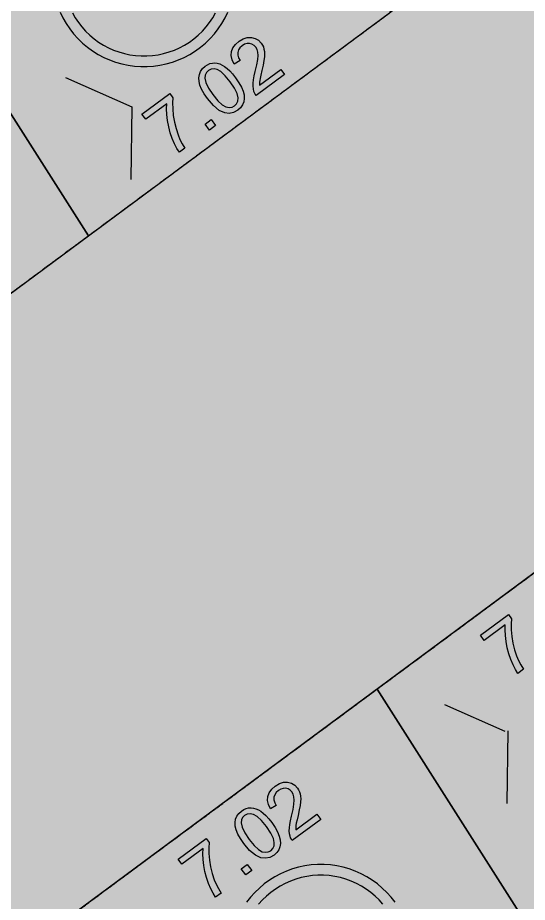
# Model space of a CAD drawing. Extents: x -5280327 to 29700, y -3925683 to 5564800.
# Drawn here: x 17594 to 17966, y 4503 to 5149 of the extents above; entities that cross this region are included whole.
import ezdxf

# ---------------------------------------------------------------- set-up
doc = ezdxf.new("R2010")
doc.units = 0
for name, pattern in [('3', [2.965117, 2.372094, -0.593023]), ('4', [2.97766, 2.382128, -0.595532]), ('5', [4.320591, 2.880394, -1.440197]), ('6', [2640.874023, 1320.437012, -1320.437012])]:
    doc.linetypes.add(name, pattern=pattern)
doc.layers.get('0').update_dxf_attribs({"linetype": 'CONTINUOUS'})
for name, color, linetype in [('31_PREDIOS_TOTAL', 7, 'CONTINUOUS'), ('AZULL', 7, 'CONTINUOUS'), ('CIRCULO', 7, 'CONTINUOUS'), ('LOTES', 7, 'CONTINUOUS'), ('PERIMETRO', 7, 'CONTINUOUS')]:
    doc.layers.add(name, color=color, linetype=linetype)

msp = doc.modelspace()

# ---------------------------------------------------------------- linework, layer by layer
at = {"color": 7, "linetype": '6', "const_width": 10343.08}
msp.add_lwpolyline([(0, 29405.62), (24528.32, 0)], dxfattribs=at)
msp.add_lwpolyline([(0, 29405.62), (24528.32, 0)], dxfattribs=at)
at = {"color": 7}
msp.add_polyline3d([(17635.32, 4495.49, 66061.73), (18499.52, 3138.29, 66061.73), (20519.62, 4766.99, 66061.73), (21709, 6264.81, 66061.73), (21170.51, 7110.5, 66061.73), (17635.32, 4495.49, 66061.73)], dxfattribs=at)
at = {"layer": '31_PREDIOS_TOTAL', "color": 7}
for points in [[(17785.91, 5111.53, 33030.86), (17788.66, 5107.81, 33030.86), (17767.84, 5092.42, 33030.86), (17767.84, 5092.42, 33030.86), (17767.2, 5093.36, 33030.86), (17766.68, 5094.37, 33030.86), (17766.31, 5095.44, 33030.86), (17766.31, 5095.44, 33030.86), (17765.9, 5097.32, 33030.86), (17765.72, 5099.34, 33030.86), (17765.76, 5101.51, 33030.86), (17765.76, 5101.51, 33030.86), (17766.03, 5103.95, 33030.86), (17766.54, 5106.78, 33030.86), (17767.29, 5110.02, 33030.86), (17767.29, 5110.02, 33030.86), (17768.41, 5114.89, 33030.86), (17769.08, 5118.82, 33030.86), (17769.29, 5121.82, 33030.86), (17769.29, 5121.82, 33030.86), (17769.1, 5124.17, 33030.86), (17768.56, 5126.16, 33030.86), (17767.66, 5127.8, 33030.86), (17767.66, 5127.8, 33030.86), (17766.4, 5129.12, 33030.86), (17764.9, 5130.01, 33030.86), (17763.15, 5130.46, 33030.86), (17763.15, 5130.46, 33030.86), (17761.29, 5130.45, 33030.86), (17759.47, 5129.92, 33030.86), (17757.69, 5128.87, 33030.86), (17757.69, 5128.87, 33030.86), (17756.09, 5127.4, 33030.86), (17755.02, 5125.74, 33030.86), (17754.46, 5123.89, 33030.86), (17754.46, 5123.89, 33030.86), (17754.46, 5121.94, 33030.86), (17755.04, 5119.98, 33030.86), (17756.2, 5118, 33030.86), (17751.92, 5115.47, 33030.86), (17751.92, 5115.47, 33030.86), (17750.43, 5118.58, 33030.86), (17749.78, 5121.6, 33030.86), (17749.98, 5124.52, 33030.86), (17749.98, 5124.52, 33030.86), (17751, 5127.27, 33030.86), (17752.81, 5129.81, 33030.86), (17755.41, 5132.14, 33030.86), (17755.41, 5132.14, 33030.86), (17758.43, 5133.94, 33030.86), (17761.44, 5134.87, 33030.86), (17764.44, 5134.93, 33030.86), (17764.44, 5134.93, 33030.86), (17767.25, 5134.21, 33030.86), (17769.67, 5132.78, 33030.86), (17771.69, 5130.66, 33030.86), (17771.69, 5130.66, 33030.86), (17772.53, 5129.34, 33030.86), (17773.19, 5127.91, 33030.86), (17773.67, 5126.37, 33030.86), (17773.67, 5126.37, 33030.86), (17773.96, 5124.66, 33030.86), (17774.05, 5122.75, 33030.86), (17773.95, 5120.63, 33030.86), (17773.95, 5120.63, 33030.86), (17773.61, 5118.03, 33030.86), (17772.99, 5114.72, 33030.86), (17772.08, 5110.67, 33030.86), (17772.08, 5110.67, 33030.86), (17771.33, 5107.43, 33030.86), (17770.82, 5105, 33030.86), (17770.55, 5103.41, 33030.86), (17770.55, 5103.41, 33030.86), (17770.44, 5102.25, 33030.86), (17770.41, 5101.15, 33030.86), (17770.46, 5100.11, 33030.86), (17785.91, 5111.53, 33030.86)], [(17732.39, 5090.22, 33030.86), (17732.39, 5090.22, 33030.86), (17729.94, 5093.79, 33030.86), (17728.11, 5097.07, 33030.86), (17726.89, 5100.05, 33030.86), (17726.89, 5100.05, 33030.86), (17726.23, 5102.81, 33030.86), (17726.07, 5105.4, 33030.86), (17726.42, 5107.83, 33030.86), (17726.42, 5107.83, 33030.86), (17727.3, 5110.07, 33030.86), (17728.74, 5112.09, 33030.86), (17730.75, 5113.9, 33030.86), (17730.75, 5113.9, 33030.86), (17732.46, 5114.98, 33030.86), (17734.19, 5115.74, 33030.86), (17735.95, 5116.17, 33030.86), (17735.95, 5116.17, 33030.86), (17737.73, 5116.27, 33030.86), (17739.51, 5116.07, 33030.86), (17741.29, 5115.56, 33030.86), (17741.29, 5115.56, 33030.86), (17743.08, 5114.75, 33030.86), (17744.88, 5113.68, 33030.86), (17746.71, 5112.32, 33030.86), (17746.71, 5112.32, 33030.86), (17748.62, 5110.56, 33030.86), (17750.69, 5108.25, 33030.86), (17752.92, 5105.4, 33030.86), (17752.92, 5105.4, 33030.86), (17755.35, 5101.85, 33030.86), (17757.18, 5098.59, 33030.86), (17758.4, 5095.62, 33030.86), (17758.4, 5095.62, 33030.86), (17759.07, 5092.87, 33030.86), (17759.23, 5090.27, 33030.86), (17758.89, 5087.84, 33030.86), (17758.89, 5087.84, 33030.86), (17758.01, 5085.59, 33030.86), (17756.56, 5083.56, 33030.86), (17754.54, 5081.74, 33030.86), (17754.54, 5081.74, 33030.86), (17751.45, 5080.02, 33030.86), (17748.26, 5079.35, 33030.86), (17744.97, 5079.72, 33030.86), (17744.97, 5079.72, 33030.86), (17740.9, 5081.61, 33030.86), (17736.7, 5085.11, 33030.86), (17732.39, 5090.22, 33030.86)], [(17736.36, 5093.16, 33030.86), (17739.96, 5088.71, 33030.86), (17743.11, 5085.72, 33030.86), (17745.81, 5084.18, 33030.86), (17745.81, 5084.18, 33030.86), (17748.17, 5083.72, 33030.86), (17750.29, 5083.97, 33030.86), (17752.19, 5084.92, 33030.86), (17752.19, 5084.92, 33030.86), (17753.66, 5086.45, 33030.86), (17754.51, 5088.42, 33030.86), (17754.76, 5090.81, 33030.86), (17754.76, 5090.81, 33030.86), (17754.07, 5093.85, 33030.86), (17752.13, 5097.73, 33030.86), (17748.95, 5102.47, 33030.86), (17748.95, 5102.47, 33030.86), (17745.34, 5106.92, 33030.86), (17742.19, 5109.92, 33030.86), (17739.49, 5111.45, 33030.86), (17739.49, 5111.45, 33030.86), (17737.13, 5111.91, 33030.86), (17734.99, 5111.64, 33030.86), (17733.08, 5110.67, 33030.86), (17733.08, 5110.67, 33030.86), (17731.61, 5109.19, 33030.86), (17730.75, 5107.39, 33030.86), (17730.49, 5105.26, 33030.86), (17730.49, 5105.26, 33030.86), (17731.2, 5101.98, 33030.86), (17733.16, 5097.95, 33030.86), (17736.36, 5093.16, 33030.86)], [(17687.21, 5075.11, 33030.86), (17684.46, 5078.82, 33030.86), (17704.84, 5093.9, 33030.86), (17707.06, 5090.89, 33030.86), (17707.06, 5090.89, 33030.86), (17706.82, 5087.05, 33030.86), (17706.93, 5082.74, 33030.86), (17707.4, 5077.98, 33030.86), (17707.4, 5077.98, 33030.86), (17708.22, 5073.06, 33030.86), (17709.39, 5068.3, 33030.86), (17710.9, 5063.69, 33030.86), (17710.9, 5063.69, 33030.86), (17712.23, 5060.47, 33030.86), (17713.87, 5057.22, 33030.86), (17715.82, 5053.94, 33030.86), (17711.85, 5051, 33030.86), (17711.85, 5051, 33030.86), (17710.08, 5053.79, 33030.86), (17708.35, 5057.14, 33030.86), (17706.67, 5061.06, 33030.86), (17706.67, 5061.06, 33030.86), (17705.17, 5065.31, 33030.86), (17704, 5069.68, 33030.86), (17703.17, 5074.17, 33030.86), (17703.17, 5074.17, 33030.86), (17702.66, 5078.57, 33030.86), (17702.48, 5082.68, 33030.86), (17702.63, 5086.51, 33030.86), (17687.21, 5075.11, 33030.86)], [(17733.82, 5067.25, 33030.86), (17730.57, 5071.66, 33030.86), (17734.97, 5074.91, 33030.86), (17738.23, 5070.51, 33030.86), (17733.82, 5067.25, 33030.86)], [(17934.62, 4694.54, 33030.86), (17931.87, 4698.25, 33030.86), (17952.25, 4713.33, 33030.86), (17954.48, 4710.32, 33030.86), (17954.48, 4710.32, 33030.86), (17954.23, 4706.48, 33030.86), (17954.34, 4702.17, 33030.86), (17954.81, 4697.41, 33030.86), (17954.81, 4697.41, 33030.86), (17955.63, 4692.49, 33030.86), (17956.8, 4687.73, 33030.86), (17958.32, 4683.12, 33030.86), (17958.32, 4683.12, 33030.86), (17959.65, 4679.9, 33030.86), (17961.29, 4676.65, 33030.86), (17963.24, 4673.37, 33030.86), (17959.26, 4670.43, 33030.86), (17959.26, 4670.43, 33030.86), (17957.5, 4673.22, 33030.86), (17955.77, 4676.57, 33030.86), (17954.08, 4680.49, 33030.86), (17954.08, 4680.49, 33030.86), (17952.59, 4684.74, 33030.86), (17951.42, 4689.11, 33030.86), (17950.58, 4693.6, 33030.86), (17950.58, 4693.6, 33030.86), (17950.08, 4698, 33030.86), (17949.9, 4702.12, 33030.86), (17950.04, 4705.95, 33030.86), (17934.62, 4694.54, 33030.86)], [(17812.37, 4567.52, 33030.86), (17815.12, 4563.81, 33030.86), (17794.31, 4548.41, 33030.86), (17794.31, 4548.41, 33030.86), (17793.66, 4549.35, 33030.86), (17793.15, 4550.36, 33030.86), (17792.77, 4551.43, 33030.86), (17792.77, 4551.43, 33030.86), (17792.37, 4553.31, 33030.86), (17792.18, 4555.34, 33030.86), (17792.22, 4557.5, 33030.86), (17792.22, 4557.5, 33030.86), (17792.49, 4559.94, 33030.86), (17793, 4562.78, 33030.86), (17793.75, 4566.01, 33030.86), (17793.75, 4566.01, 33030.86), (17794.87, 4570.88, 33030.86), (17795.54, 4574.81, 33030.86), (17795.76, 4577.81, 33030.86), (17795.76, 4577.81, 33030.86), (17795.57, 4580.16, 33030.86), (17795.02, 4582.16, 33030.86), (17794.12, 4583.8, 33030.86), (17794.12, 4583.8, 33030.86), (17792.86, 4585.11, 33030.86), (17791.36, 4586, 33030.86), (17789.61, 4586.46, 33030.86), (17789.61, 4586.46, 33030.86), (17787.76, 4586.44, 33030.86), (17785.94, 4585.91, 33030.86), (17784.16, 4584.87, 33030.86), (17784.16, 4584.87, 33030.86), (17782.56, 4583.4, 33030.86), (17781.48, 4581.74, 33030.86), (17780.93, 4579.89, 33030.86), (17780.93, 4579.89, 33030.86), (17780.93, 4577.94, 33030.86), (17781.51, 4575.97, 33030.86), (17782.66, 4573.99, 33030.86), (17778.39, 4571.46, 33030.86), (17778.39, 4571.46, 33030.86), (17776.89, 4574.58, 33030.86), (17776.25, 4577.59, 33030.86), (17776.45, 4580.51, 33030.86), (17776.45, 4580.51, 33030.86), (17777.47, 4583.27, 33030.86), (17779.28, 4585.81, 33030.86), (17781.88, 4588.13, 33030.86), (17781.88, 4588.13, 33030.86), (17784.89, 4589.93, 33030.86), (17787.91, 4590.86, 33030.86), (17790.91, 4590.92, 33030.86), (17790.91, 4590.92, 33030.86), (17793.71, 4590.2, 33030.86), (17796.13, 4588.78, 33030.86), (17798.16, 4586.65, 33030.86), (17798.16, 4586.65, 33030.86), (17799, 4585.33, 33030.86), (17799.66, 4583.9, 33030.86), (17800.13, 4582.36, 33030.86), (17800.13, 4582.36, 33030.86), (17800.42, 4580.66, 33030.86), (17800.51, 4578.74, 33030.86), (17800.41, 4576.62, 33030.86), (17800.41, 4576.62, 33030.86), (17800.07, 4574.03, 33030.86), (17799.45, 4570.71, 33030.86), (17798.55, 4566.67, 33030.86), (17798.55, 4566.67, 33030.86), (17797.79, 4563.42, 33030.86), (17797.28, 4561, 33030.86), (17797.01, 4559.4, 33030.86), (17797.01, 4559.4, 33030.86), (17796.91, 4558.25, 33030.86), (17796.88, 4557.15, 33030.86), (17796.93, 4556.1, 33030.86), (17812.37, 4567.52, 33030.86)], [(17758.85, 4546.21, 33030.86), (17758.85, 4546.21, 33030.86), (17756.41, 4549.79, 33030.86), (17754.57, 4553.07, 33030.86), (17753.35, 4556.05, 33030.86), (17753.35, 4556.05, 33030.86), (17752.69, 4558.8, 33030.86), (17752.54, 4561.4, 33030.86), (17752.88, 4563.83, 33030.86), (17752.88, 4563.83, 33030.86), (17753.76, 4566.07, 33030.86), (17755.21, 4568.09, 33030.86), (17757.22, 4569.89, 33030.86), (17757.22, 4569.89, 33030.86), (17758.92, 4570.98, 33030.86), (17760.66, 4571.73, 33030.86), (17762.42, 4572.16, 33030.86), (17762.42, 4572.16, 33030.86), (17764.2, 4572.27, 33030.86), (17765.98, 4572.07, 33030.86), (17767.75, 4571.55, 33030.86), (17767.75, 4571.55, 33030.86), (17769.54, 4570.75, 33030.86), (17771.35, 4569.67, 33030.86), (17773.17, 4568.32, 33030.86), (17773.17, 4568.32, 33030.86), (17775.08, 4566.55, 33030.86), (17777.16, 4564.25, 33030.86), (17779.39, 4561.4, 33030.86), (17779.39, 4561.4, 33030.86), (17781.82, 4557.85, 33030.86), (17783.64, 4554.59, 33030.86), (17784.86, 4551.61, 33030.86), (17784.86, 4551.61, 33030.86), (17785.53, 4548.86, 33030.86), (17785.69, 4546.27, 33030.86), (17785.35, 4543.83, 33030.86), (17785.35, 4543.83, 33030.86), (17784.47, 4541.58, 33030.86), (17783.02, 4539.55, 33030.86), (17781, 4537.74, 33030.86), (17781, 4537.74, 33030.86), (17777.92, 4536.02, 33030.86), (17774.73, 4535.34, 33030.86), (17771.44, 4535.71, 33030.86), (17771.44, 4535.71, 33030.86), (17767.36, 4537.6, 33030.86), (17763.17, 4541.1, 33030.86), (17758.85, 4546.21, 33030.86)], [(17762.83, 4549.15, 33030.86), (17766.43, 4544.71, 33030.86), (17769.57, 4541.71, 33030.86), (17772.27, 4540.17, 33030.86), (17772.27, 4540.17, 33030.86), (17774.63, 4539.71, 33030.86), (17776.76, 4539.96, 33030.86), (17778.65, 4540.92, 33030.86), (17778.65, 4540.92, 33030.86), (17780.12, 4542.45, 33030.86), (17780.98, 4544.41, 33030.86), (17781.22, 4546.81, 33030.86), (17781.22, 4546.81, 33030.86), (17780.54, 4549.84, 33030.86), (17778.6, 4553.73, 33030.86), (17775.41, 4558.46, 33030.86), (17775.41, 4558.46, 33030.86), (17771.81, 4562.91, 33030.86), (17768.65, 4565.91, 33030.86), (17765.96, 4567.45, 33030.86), (17765.96, 4567.45, 33030.86), (17763.6, 4567.9, 33030.86), (17761.46, 4567.64, 33030.86), (17759.54, 4566.66, 33030.86), (17759.54, 4566.66, 33030.86), (17758.07, 4565.18, 33030.86), (17757.21, 4563.38, 33030.86), (17756.96, 4561.26, 33030.86), (17756.96, 4561.26, 33030.86), (17757.67, 4557.98, 33030.86), (17759.63, 4553.94, 33030.86), (17762.83, 4549.15, 33030.86)], [(17713.67, 4531.1, 33030.86), (17710.92, 4534.82, 33030.86), (17731.31, 4549.89, 33030.86), (17733.53, 4546.89, 33030.86), (17733.53, 4546.89, 33030.86), (17733.28, 4543.04, 33030.86), (17733.39, 4538.74, 33030.86), (17733.86, 4533.97, 33030.86), (17733.86, 4533.97, 33030.86), (17734.68, 4529.06, 33030.86), (17735.85, 4524.29, 33030.86), (17737.37, 4519.68, 33030.86), (17737.37, 4519.68, 33030.86), (17738.7, 4516.46, 33030.86), (17740.34, 4513.21, 33030.86), (17742.29, 4509.93, 33030.86), (17738.32, 4506.99, 33030.86), (17738.32, 4506.99, 33030.86), (17736.55, 4509.78, 33030.86), (17734.82, 4513.14, 33030.86), (17733.13, 4517.05, 33030.86), (17733.13, 4517.05, 33030.86), (17731.64, 4521.31, 33030.86), (17730.47, 4525.68, 33030.86), (17729.63, 4530.16, 33030.86), (17729.63, 4530.16, 33030.86), (17729.13, 4534.56, 33030.86), (17728.95, 4538.68, 33030.86), (17729.09, 4542.51, 33030.86), (17713.67, 4531.1, 33030.86)], [(17760.29, 4523.25, 33030.86), (17757.03, 4527.65, 33030.86), (17761.43, 4530.91, 33030.86), (17764.69, 4526.5, 33030.86), (17760.29, 4523.25, 33030.86)]]:
    msp.add_polyline3d(points, dxfattribs=at)
at = {"layer": 'AZULL', "color": 7, "linetype": '5', "const_width": 16.63}
msp.add_lwpolyline([(17616.14, 5097.7), (17951.09, 4575.41)], dxfattribs=at)
at = {"layer": 'AZULL', "color": 7}
for points in [[(17628.48, 5105.61, -8.68), (17677.04, 5084.17, -26.03)], [(17677.04, 5084.17, -26.03), (17676.27, 5031.09, -8.68)], [(17949.89, 4628.01, -22.64), (17905.75, 4647.5, -6.86)], [(17951.86, 4628.49, -17.35), (17951.09, 4575.41, 0)]]:
    msp.add_polyline3d(points, dxfattribs=at)
at = {"layer": 'CIRCULO', "color": 7}
for points in [[(17624.63, 5153.38), (17626.68, 5149.17), (17629.03, 5145.11), (17631.65, 5141.23), (17634.53, 5137.53), (17637.67, 5134.05), (17641.04, 5130.8), (17644.63, 5127.78), (17648.42, 5125.03), (17652.4, 5122.55), (17656.53, 5120.35), (17660.81, 5118.44), (17665.22, 5116.84), (17669.72, 5115.54), (17674.31, 5114.57), (17678.95, 5113.92), (17683.62, 5113.59), (17688.31, 5113.59), (17692.98, 5113.92), (17697.62, 5114.57), (17702.21, 5115.54), (17706.71, 5116.84), (17711.12, 5118.44), (17715.4, 5120.35), (17719.53, 5122.55), (17723.51, 5125.03), (17727.3, 5127.78), (17730.89, 5130.8), (17734.26, 5134.05), (17737.4, 5137.53), (17740.28, 5141.23), (17742.9, 5145.11), (17745.25, 5149.17), (17747.3, 5153.38)], [(17633.6, 5152.85), (17635.67, 5149.26), (17637.98, 5145.83), (17640.53, 5142.57), (17643.3, 5139.49), (17646.28, 5136.62), (17649.45, 5133.96), (17652.8, 5131.52), (17656.31, 5129.33), (17659.97, 5127.39), (17663.75, 5125.7), (17667.64, 5124.29), (17671.62, 5123.15), (17675.67, 5122.28), (17679.77, 5121.71), (17683.9, 5121.42), (17688.03, 5121.42), (17692.16, 5121.71), (17696.26, 5122.28), (17700.31, 5123.15), (17704.29, 5124.29), (17708.18, 5125.7), (17711.96, 5127.39), (17715.62, 5129.33), (17719.13, 5131.52), (17722.48, 5133.96), (17725.65, 5136.62), (17728.63, 5139.49), (17731.4, 5142.57), (17733.95, 5145.83), (17736.26, 5149.26), (17738.33, 5152.85)]]:
    msp.add_lwpolyline(points, dxfattribs=at)
for points in [[(17869.52, 4503.2, 33030.86), (17866.63, 4506.9, 33030.86), (17863.5, 4510.38, 33030.86), (17860.13, 4513.64, 33030.86), (17856.54, 4516.65, 33030.86), (17852.75, 4519.4, 33030.86), (17848.77, 4521.89, 33030.86), (17844.63, 4524.09, 33030.86), (17840.35, 4525.99, 33030.86), (17835.95, 4527.59, 33030.86), (17831.44, 4528.89, 33030.86), (17826.86, 4529.86, 33030.86), (17822.22, 4530.51, 33030.86), (17817.54, 4530.84, 33030.86), (17812.86, 4530.84, 33030.86), (17808.18, 4530.51, 33030.86), (17803.54, 4529.86, 33030.86), (17798.96, 4528.89, 33030.86), (17794.45, 4527.59, 33030.86), (17790.05, 4525.99, 33030.86), (17785.77, 4524.09, 33030.86), (17781.63, 4521.89, 33030.86), (17777.66, 4519.4, 33030.86), (17773.87, 4516.65, 33030.86), (17770.28, 4513.64, 33030.86), (17766.9, 4510.38, 33030.86), (17763.77, 4506.9, 33030.86), (17760.88, 4503.2, 33030.86)], [(17860.63, 4501.86, 33030.86), (17857.86, 4504.94, 33030.86), (17854.89, 4507.81, 33030.86), (17851.71, 4510.48, 33030.86), (17848.37, 4512.91, 33030.86), (17844.85, 4515.1, 33030.86), (17841.2, 4517.05, 33030.86), (17837.42, 4518.73, 33030.86), (17833.53, 4520.15, 33030.86), (17829.55, 4521.29, 33030.86), (17825.5, 4522.15, 33030.86), (17821.4, 4522.72, 33030.86), (17817.27, 4523.01, 33030.86), (17813.13, 4523.01, 33030.86), (17809, 4522.72, 33030.86), (17804.9, 4522.15, 33030.86), (17800.85, 4521.29, 33030.86), (17796.87, 4520.15, 33030.86), (17792.98, 4518.73, 33030.86), (17789.2, 4517.05, 33030.86), (17785.55, 4515.1, 33030.86), (17782.04, 4512.91, 33030.86), (17778.69, 4510.48, 33030.86), (17775.52, 4507.81, 33030.86), (17772.54, 4504.94, 33030.86), (17769.77, 4501.86, 33030.86)]]:
    msp.add_polyline3d(points, dxfattribs=at)
at = {"layer": 'LOTES', "color": 7}
for points in [[(17350.48, 5963.67), (17311.34, 5926.8), (17145.36, 5775.38), (17645.39, 4990.1), (17866.34, 5153.53), (17350.48, 5963.67)], [(17145.36, 5775.38), (16964.45, 5610.34), (16936.71, 5592.63), (17424.44, 4826.66), (17645.39, 4990.1), (17145.36, 5775.38)]]:
    msp.add_lwpolyline(points, dxfattribs=at)
for points in [[(17145.36, 5775.38, 33030.86), (17645.39, 4990.1, 33030.86), (17866.34, 5153.53, 33030.86), (17350.48, 5963.67, 33030.86)], [(16936.71, 5592.63, 33030.86), (17424.44, 4826.66, 33030.86), (17645.39, 4990.1, 33030.86), (17145.36, 5775.38, 33030.86)], [(17145.36, 5775.38, 66061.73), (17645.39, 4990.1, 66061.73)], [(18077.22, 4822.36, 33030.86), (17856.27, 4658.92, 33030.86), (18288.33, 3980.39, 33030.86), (18510.14, 4142.48, 33030.86), (18077.22, 4822.36, 33030.86)], [(17856.27, 4658.92, 33030.86), (17635.32, 4495.49, 33030.86), (18066.53, 3818.29, 33030.86), (18288.33, 3980.39, 33030.86), (17856.27, 4658.92, 33030.86)], [(17856.27, 4658.92, 66061.73), (18714.29, 3311.45, 66061.73)]]:
    msp.add_polyline3d(points, dxfattribs=at)
at = {"layer": 'PERIMETRO', "color": 7, "linetype": '4'}
msp.add_polyline3d([(15727.94, 3571.73, 66160.85), (20959.63, 7441.67, 66160.85)], dxfattribs=at)
at = {"layer": 'PERIMETRO', "color": 7, "linetype": '3'}
msp.add_polyline3d([(15960.85, 3256.86, 66160.85), (21170.51, 7110.5, 66160.85)], dxfattribs=at)

doc.saveas('drawing.dxf')
